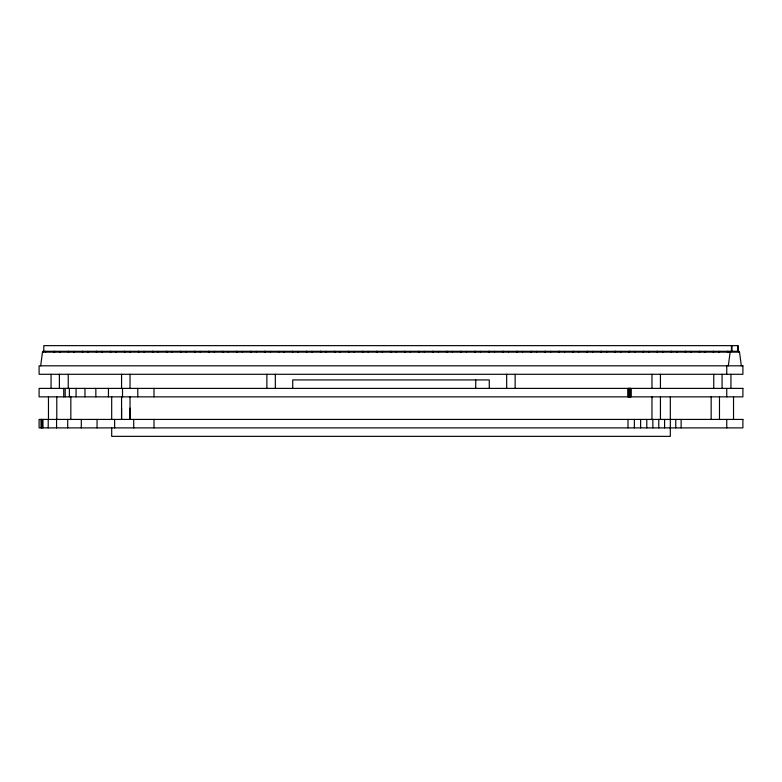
<?xml version="1.0" encoding="UTF-8"?>
<svg xmlns="http://www.w3.org/2000/svg" width="782" height="782" viewBox="0 0 782 782"><rect width="100%" height="100%" fill="white"/><g stroke="black" fill="none" stroke-linecap="round" stroke-linejoin="round"><path stroke-width="1.17" d="M111.689 419.426L111.689 396.855M121.562 408.136L121.562 419.426L121.562 396.855M130.027 408.136L130.027 419.426L130.027 396.855M40.664 365.82L42.482 352.135L739.518 352.135L741.336 365.82M728.316 365.82L730.134 352.135M738.99 352.135L738.99 351.294L43.01 351.294L43.01 352.135M738.208 351.294L738.208 345.644L43.792 345.644L43.792 351.294M737.69 345.644L737.69 351.294M733.536 396.855L733.536 419.426M731.962 345.644L731.962 351.294M731.444 345.644L731.444 351.294M730.935 374.285L730.935 388.537M730.662 351.294L730.662 352.135M728.022 351.294L728.022 352.135M727.319 351.294L727.319 352.135M726.752 365.82L726.752 374.285M726.752 388.39L726.752 396.855M726.752 419.426L726.752 427.891M722.079 374.285L722.079 388.537M719.479 396.855L719.479 419.426M718.981 351.294L718.981 352.135M713.712 351.294L713.712 352.135M713.761 374.285L713.761 388.537M713.292 351.294L713.292 352.135M711.161 396.855L711.161 419.426M704.953 351.294L704.953 352.135M699.685 351.294L699.685 352.135M699.255 351.294L699.255 352.135M690.926 351.294L690.926 352.135M685.658 351.294L685.658 352.135M685.228 351.294L685.228 352.135M681.132 419.426L681.132 427.891M676.889 351.294L676.889 352.135M675.765 419.426L675.765 427.891M671.63 351.294L671.63 352.135M671.2 351.294L671.2 352.135M670.311 396.855L670.311 436.356L111.689 436.356L111.689 427.891M664.583 419.426L664.583 427.891M662.862 351.294L662.862 352.135M660.438 374.285L660.438 388.537M660.438 396.855L660.438 419.426M658.776 419.426L658.776 427.891M657.594 351.294L657.594 352.135M657.163 351.294L657.163 352.135M652.843 419.426L652.843 427.891M651.973 374.285L651.973 388.537M651.973 396.855L651.973 419.426M648.835 351.294L648.835 352.135M646.792 419.426L646.792 427.891M643.566 351.294L643.566 352.135M643.136 351.294L643.136 352.135M640.624 419.426L640.624 427.891M634.798 351.294L634.798 352.135M634.349 419.426L634.349 427.891M631.006 388.39L631.006 396.855M630.663 388.39L630.663 396.855M630.331 388.39L630.331 396.855M629.999 388.39L629.999 396.855M629.666 388.39L629.666 396.855M629.539 351.294L629.539 352.135M629.334 388.39L629.334 396.855M629.109 351.294L629.109 352.135M629.002 388.39L629.002 396.855M628.669 388.39L628.669 396.855M628.327 388.39L628.327 396.855M627.995 388.39L627.995 396.855M627.985 419.426L627.985 427.891M620.771 351.294L620.771 352.135M615.502 351.294L615.502 352.135M615.072 351.294L615.072 352.135M606.744 351.294L606.744 352.135M601.475 351.294L601.475 352.135M601.045 351.294L601.045 352.135M592.717 351.294L592.717 352.135M587.448 351.294L587.448 352.135M587.018 351.294L587.018 352.135M578.68 351.294L578.68 352.135M573.411 351.294L573.411 352.135M572.991 351.294L572.991 352.135M564.653 351.294L564.653 352.135M559.384 351.294L559.384 352.135M558.954 351.294L558.954 352.135M550.626 351.294L550.626 352.135M545.357 351.294L545.357 352.135M544.927 351.294L544.927 352.135M536.589 351.294L536.589 352.135M531.32 351.294L531.32 352.135M530.9 351.294L530.9 352.135M522.562 351.294L522.562 352.135M517.293 351.294L517.293 352.135M516.863 351.294L516.863 352.135M515.133 374.285L515.133 388.537M508.535 351.294L508.535 352.135M506.677 374.285L506.677 388.537M503.266 351.294L503.266 352.135M502.836 351.294L502.836 352.135M494.498 351.294L494.498 352.135M489.229 351.294L489.229 352.135M489.278 388.39L489.278 379.925L292.722 379.925L292.722 388.39M488.809 351.294L488.809 352.135M480.471 351.294L480.471 352.135M475.73 379.925L475.73 388.39M475.202 351.294L475.202 352.135M474.772 351.294L474.772 352.135M466.443 351.294L466.443 352.135M461.175 351.294L461.175 352.135M460.745 351.294L460.745 352.135M452.407 351.294L452.407 352.135M447.138 351.294L447.138 352.135M446.718 351.294L446.718 352.135M438.379 351.294L438.379 352.135M433.111 351.294L433.111 352.135M432.681 351.294L432.681 352.135M424.352 351.294L424.352 352.135M419.084 351.294L419.084 352.135M418.653 351.294L418.653 352.135M410.315 351.294L410.315 352.135M405.047 351.294L405.047 352.135M404.626 351.294L404.626 352.135M396.288 351.294L396.288 352.135M391.02 351.294L391.02 352.135M390.589 351.294L390.589 352.135M382.261 351.294L382.261 352.135M376.992 351.294L376.992 352.135M376.562 351.294L376.562 352.135M368.224 351.294L368.224 352.135M362.956 351.294L362.956 352.135M362.535 351.294L362.535 352.135M354.197 351.294L354.197 352.135M348.928 351.294L348.928 352.135M348.498 351.294L348.498 352.135M340.17 351.294L340.17 352.135M334.901 351.294L334.901 352.135M334.471 351.294L334.471 352.135M326.133 351.294L326.133 352.135M320.864 351.294L320.864 352.135M320.444 351.294L320.444 352.135M312.106 351.294L312.106 352.135M306.837 351.294L306.837 352.135M306.407 351.294L306.407 352.135M298.079 351.294L298.079 352.135M292.81 351.294L292.81 352.135M292.38 351.294L292.38 352.135M284.042 351.294L284.042 352.135M278.734 351.294L278.773 352.135M275.323 374.285L275.323 388.537M270.406 351.294L270.406 352.135M266.867 374.285L266.867 388.537M265.137 351.294L265.137 352.135M264.707 351.294L264.707 352.135M256.369 351.294L256.369 352.135M251.1 351.294L251.1 352.135M250.68 351.294L250.68 352.135M242.342 351.294L242.342 352.135M237.073 351.294L237.073 352.135M236.643 351.294L236.643 352.135M228.315 351.294L228.315 352.135M223.046 351.294L223.046 352.135M222.616 351.294L222.616 352.135M214.278 351.294L214.278 352.135M209.009 351.294L209.009 352.135M208.589 351.294L208.589 352.135M200.251 351.294L200.251 352.135M194.982 351.294L194.982 352.135M194.552 351.294L194.552 352.135M186.224 351.294L186.224 352.135M180.955 351.294L180.955 352.135M180.525 351.294L180.525 352.135M172.187 351.294L172.187 352.135M166.928 351.294L166.928 352.135M166.498 351.294L166.498 352.135M158.16 351.294L158.16 352.135M154.015 388.39L154.015 396.855M154.015 419.426L154.015 427.891M152.891 351.294L152.891 352.135M152.461 351.294L152.461 352.135M144.132 351.294L144.132 352.135M138.864 351.294L138.864 352.135M138.434 351.294L138.434 352.135M137.779 388.39L137.779 396.855M133.722 419.426L133.722 427.891M130.095 351.294L130.095 352.135M130.027 374.285L130.027 388.537M124.837 351.294L124.837 352.135M124.406 351.294L124.406 352.135M122.51 388.39L122.51 396.855M121.562 374.285L121.562 388.537M116.068 351.294L116.068 352.135M114.631 419.426L114.631 427.891M110.8 351.294L110.8 352.135M110.37 351.294L110.37 352.135M108.444 388.39L108.444 396.855M102.041 351.294L102.041 352.135M97.056 419.426L97.056 427.891M96.773 351.294L96.773 352.135M96.342 351.294L96.342 352.135M95.844 388.39L95.844 396.855M88.014 351.294L88.014 352.135M84.964 388.39L84.964 396.855M82.745 351.294L82.745 352.135M82.315 351.294L82.315 352.135M81.299 419.426L81.299 427.891M76.059 388.39L76.059 396.855M73.977 351.294L73.977 352.135M70.839 396.855L70.839 419.426M69.383 388.39L69.383 396.855M68.708 351.294L68.708 352.135M68.288 351.294L68.288 352.135M68.239 374.285L68.239 388.537M67.702 419.426L67.702 427.891M65.189 388.39L65.189 396.855M63.733 388.39L63.733 396.855M59.95 351.294L59.95 352.135M59.383 374.285L59.383 388.537M56.783 396.855L56.783 419.426M56.568 419.426L56.568 427.891M54.681 351.294L54.681 352.135M53.978 351.294L53.978 352.135M51.065 374.285L51.065 388.537M48.464 396.855L48.464 419.426M48.22 419.426L48.22 427.891M45.639 351.294L45.639 352.135M42.981 419.426L42.981 427.891M41.788 419.426L41.788 427.891M41.563 419.426L41.563 427.891M41.387 419.426L41.387 427.891M41.163 419.426L41.26 427.891M742.9 365.82L39.1 365.82L39.1 374.285L742.9 374.285L742.9 365.82M742.9 388.39L39.1 388.39L39.1 396.855L742.9 396.855L742.9 388.39M742.9 419.426L39.1 419.426L39.1 427.891L742.9 427.891L742.9 419.426"/></g></svg>
